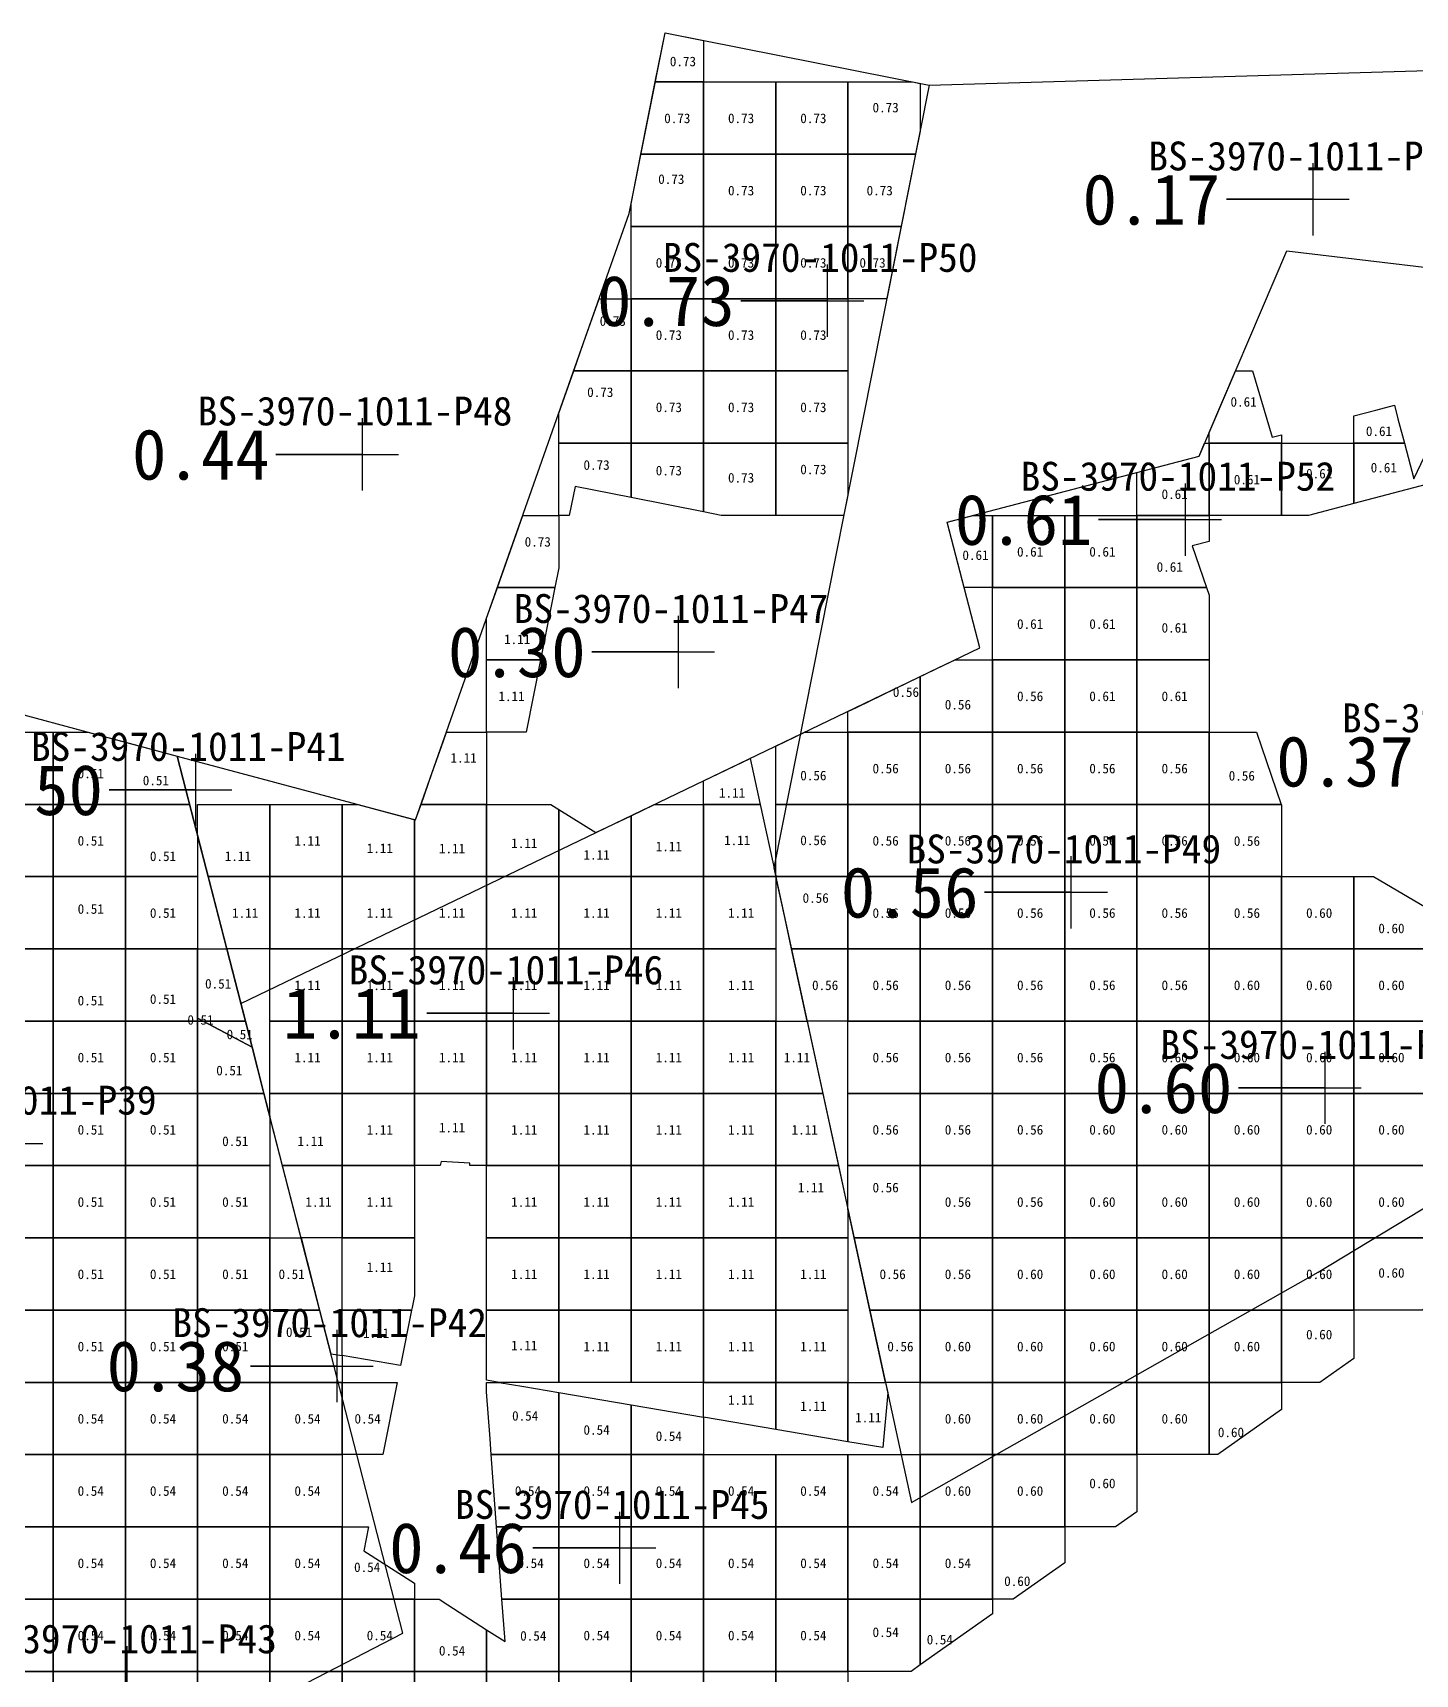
# Model space of a CAD drawing. Header units: metres. Extents: x 469759 to 470079, y 4349683 to 4349817.
# Drawn here: x 469825.09 to 469844.22, y 4349775.47 to 4349798.19 of the extents above; entities that cross this region are included whole.
import ezdxf

# ---------------------------------------------------------------- set-up
doc = ezdxf.new("R2010")
doc.units = ezdxf.units.M
for name, color, linetype in [('0.500-1.000', 4, 'Continuous'), ('点', 7, 'Continuous'), ('爆区方格网', 7, 'Continuous'), ('钻孔', 7, 'Continuous')]:
    doc.layers.add(name, color=color, linetype=linetype)
doc.styles.add('CN_TTF', font='simsunb.ttf')

msp = doc.modelspace()

# ---------------------------------------------------------------- linework, layer by layer
at = {"color": 7}
msp.add_line((469837.499, 4349797.463), (469849.979, 4349797.83), dxfattribs=at)
at = {"layer": '0.500-1.000', "color": 4, "lineweight": 30}
for points in [[(469805.674, 4349763.484), (469811.803, 4349766.383), (469817.208, 4349769.309), (469830.212, 4349776.037), (469828.355, 4349783.26), (469828.126, 4349784.148), (469827.09, 4349788.178), (469827.09, 4349788.178), (469830.39, 4349787.295), (469832.714, 4349793.897), (469833.346, 4349795.69), (469833.842, 4349798.189), (469837.499, 4349797.463), (469836.318, 4349791.516), (469835.349, 4349786.629), (469837.253, 4349777.847), (469842.878, 4349781.034), (469847.681, 4349783.943), (469855.547, 4349787.292), (469859.965, 4349786.419), (469865.187, 4349784.317), (469869.485, 4349784.222)], [(469796.379, 4349777.714), (469798.047, 4349781.323), (469799.274, 4349783.977), (469800.923, 4349787.546), (469805.596, 4349788.619), (469808.928, 4349789.384), (469812.509, 4349790.206), (469816.28, 4349791.071), (469819.187, 4349790.293), (469824.897, 4349788.765), (469825.787, 4349788.527), (469827.09, 4349788.178), (469827.97, 4349784.755), (469838.199, 4349789.675), (469837.744, 4349791.415), (469841.232, 4349792.328), (469842.445, 4349795.173), (469850.983, 4349794.155)]]:
    msp.add_lwpolyline(points, dxfattribs=at)
at = {"layer": '点', "color": 138, "true_color": 0x004c4c}
for p, q in [((469842.81, 4349795.384), (469842.81, 4349796.384)), ((469842.31, 4349795.884), (469843.31, 4349795.884)), ((469836.091, 4349793.98), (469836.091, 4349794.98)), ((469835.591, 4349794.48), (469836.591, 4349794.48)), ((469829.655, 4349791.854), (469829.655, 4349792.854)), ((469829.155, 4349792.354), (469830.155, 4349792.354)), ((469841.042, 4349790.951), (469841.042, 4349791.951)), ((469840.542, 4349791.451), (469841.542, 4349791.451)), ((469834.028, 4349789.12), (469834.028, 4349790.12)), ((469833.528, 4349789.62), (469834.528, 4349789.62)), ((469827.348, 4349787.211), (469827.348, 4349788.211)), ((469826.848, 4349787.711), (469827.848, 4349787.711)), ((469839.464, 4349785.792), (469839.464, 4349786.792)), ((469838.964, 4349786.292), (469839.964, 4349786.292)), ((469831.743, 4349784.118), (469831.743, 4349785.118)), ((469831.243, 4349784.618), (469832.243, 4349784.618)), ((469842.977, 4349783.086), (469842.977, 4349784.086)), ((469842.477, 4349783.586), (469843.477, 4349783.586)), ((469824.232, 4349782.815), (469825.232, 4349782.815)), ((469829.304, 4349779.235), (469829.304, 4349780.235)), ((469828.804, 4349779.735), (469829.804, 4349779.735)), ((469833.214, 4349776.719), (469833.214, 4349777.719)), ((469832.714, 4349777.219), (469833.714, 4349777.219)), ((469826.396, 4349774.859), (469826.396, 4349775.859))]:
    msp.add_line(p, q, dxfattribs=at)
at = {"layer": '爆区方格网', "color": 4}
for points in [[(469834.373, 4349797.509), (469833.707, 4349797.509), (469833.842, 4349798.189), (469834.373, 4349798.083), (469834.373, 4349797.509)], [(469834.373, 4349797.509), (469834.373, 4349796.509), (469833.508, 4349796.509), (469833.707, 4349797.509), (469834.373, 4349797.509)], [(469834.373, 4349796.509), (469834.373, 4349797.509), (469835.373, 4349797.509), (469835.373, 4349796.509), (469834.373, 4349796.509)], [(469835.373, 4349796.509), (469835.373, 4349797.509), (469836.373, 4349797.509), (469836.373, 4349796.509), (469835.373, 4349796.509)], [(469837.373, 4349796.828), (469837.309, 4349796.509), (469836.373, 4349796.509), (469836.373, 4349797.509), (469837.265, 4349797.509), (469837.373, 4349797.488), (469837.373, 4349796.828)], [(469834.373, 4349796.509), (469834.373, 4349795.509), (469833.373, 4349795.509), (469833.373, 4349795.824), (469833.508, 4349796.509), (469834.373, 4349796.509)], [(469834.373, 4349795.509), (469834.373, 4349796.509), (469835.373, 4349796.509), (469835.373, 4349795.509), (469834.373, 4349795.509)], [(469835.373, 4349795.509), (469835.373, 4349796.509), (469836.373, 4349796.509), (469836.373, 4349795.509), (469835.373, 4349795.509)], [(469836.373, 4349795.509), (469836.373, 4349796.509), (469837.309, 4349796.509), (469837.111, 4349795.509), (469836.373, 4349795.509)], [(469833.373, 4349794.509), (469833.373, 4349795.509), (469834.373, 4349795.509), (469834.373, 4349794.509), (469833.373, 4349794.509)], [(469834.373, 4349794.509), (469834.373, 4349795.509), (469835.373, 4349795.509), (469835.373, 4349794.509), (469834.373, 4349794.509)], [(469835.373, 4349794.509), (469835.373, 4349795.509), (469836.373, 4349795.509), (469836.373, 4349794.509), (469835.373, 4349794.509)], [(469836.373, 4349794.509), (469836.373, 4349795.509), (469837.111, 4349795.509), (469836.912, 4349794.509), (469836.373, 4349794.509)], [(469833.373, 4349794.509), (469833.373, 4349793.509), (469832.578, 4349793.509), (469832.714, 4349793.897), (469832.93, 4349794.509), (469833.373, 4349794.509)], [(469833.373, 4349793.509), (469833.373, 4349794.509), (469834.373, 4349794.509), (469834.373, 4349793.509), (469833.373, 4349793.509)], [(469834.373, 4349793.509), (469834.373, 4349794.509), (469835.373, 4349794.509), (469835.373, 4349793.509), (469834.373, 4349793.509)], [(469835.373, 4349793.509), (469835.373, 4349794.509), (469836.373, 4349794.509), (469836.373, 4349793.509), (469835.373, 4349793.509)], [(469833.373, 4349793.509), (469833.373, 4349792.509), (469832.373, 4349792.509), (469832.373, 4349792.926), (469832.578, 4349793.509), (469833.373, 4349793.509)], [(469833.373, 4349792.509), (469833.373, 4349793.509), (469834.373, 4349793.509), (469834.373, 4349792.509), (469833.373, 4349792.509)], [(469834.373, 4349792.509), (469834.373, 4349793.509), (469835.373, 4349793.509), (469835.373, 4349792.509), (469834.373, 4349792.509)], [(469835.373, 4349792.509), (469835.373, 4349793.509), (469836.373, 4349793.509), (469836.373, 4349792.509), (469835.373, 4349792.509)], [(469842.373, 4349792.509), (469841.373, 4349792.509), (469841.373, 4349792.658), (469841.736, 4349793.509), (469841.973, 4349793.509), (469842.245, 4349792.593), (469842.373, 4349792.626), (469842.373, 4349792.509)], [(469843.373, 4349792.509), (469843.373, 4349792.888), (469843.679, 4349792.968), (469843.935, 4349793.035), (469843.985, 4349792.846), (469844.073, 4349792.509), (469843.373, 4349792.509)], [(469832.373, 4349791.509), (469832.373, 4349792.509), (469833.373, 4349792.509), (469833.373, 4349791.757), (469832.596, 4349791.911), (469832.516, 4349791.509), (469832.373, 4349791.509)], [(469833.373, 4349792.509), (469834.373, 4349792.509), (469834.373, 4349791.559), (469833.373, 4349791.757), (469833.373, 4349792.509)], [(469834.373, 4349792.509), (469835.373, 4349792.509), (469835.373, 4349791.509), (469834.62, 4349791.509), (469834.373, 4349791.559), (469834.373, 4349792.509)], [(469835.373, 4349791.509), (469835.373, 4349792.509), (469836.373, 4349792.509), (469836.373, 4349791.788), (469836.318, 4349791.516), (469836.317, 4349791.509), (469835.373, 4349791.509)], [(469841.373, 4349792.509), (469841.373, 4349791.509), (469840.373, 4349791.509), (469840.373, 4349792.103), (469841.232, 4349792.328), (469841.309, 4349792.509), (469841.373, 4349792.509)], [(469841.373, 4349791.509), (469841.373, 4349792.509), (469842.373, 4349792.509), (469842.373, 4349791.509), (469841.373, 4349791.509)], [(469842.373, 4349791.509), (469842.373, 4349792.509), (469843.373, 4349792.509), (469843.373, 4349791.673), (469842.747, 4349791.509), (469842.373, 4349791.509)], [(469844.373, 4349791.935), (469843.373, 4349791.673), (469843.373, 4349792.509), (469844.073, 4349792.509), (469844.202, 4349792.016), (469844.355, 4349792.332), (469844.373, 4349792.368), (469844.373, 4349791.935)], [(469832.373, 4349791.509), (469832.373, 4349790.784), (469832.318, 4349790.509), (469831.521, 4349790.509), (469831.874, 4349791.509), (469832.373, 4349791.509)], [(469838.373, 4349791.509), (469838.373, 4349790.509), (469837.981, 4349790.509), (469837.744, 4349791.415), (469838.105, 4349791.509), (469838.373, 4349791.509)], [(469838.373, 4349790.509), (469838.373, 4349791.509), (469839.373, 4349791.509), (469839.373, 4349790.509), (469838.373, 4349790.509)], [(469839.373, 4349790.509), (469839.373, 4349791.509), (469840.373, 4349791.509), (469840.373, 4349790.509), (469839.373, 4349790.509)], [(469840.373, 4349790.509), (469840.373, 4349791.509), (469841.373, 4349791.509), (469841.373, 4349791.15), (469841.137, 4349791.088), (469841.336, 4349790.509), (469840.373, 4349790.509)], [(469832.318, 4349790.509), (469832.271, 4349790.275), (469832.12, 4349789.509), (469831.373, 4349789.509), (469831.373, 4349790.086), (469831.494, 4349790.431), (469831.521, 4349790.509), (469832.318, 4349790.509)], [(469838.373, 4349789.509), (469838.373, 4349790.509), (469839.373, 4349790.509), (469839.373, 4349789.509), (469838.373, 4349789.509)], [(469839.373, 4349789.509), (469839.373, 4349790.509), (469840.373, 4349790.509), (469840.373, 4349789.509), (469839.373, 4349789.509)], [(469841.373, 4349789.509), (469840.373, 4349789.509), (469840.373, 4349790.509), (469841.336, 4349790.509), (469841.373, 4349790.404), (469841.373, 4349789.509)], [(469831.373, 4349788.509), (469831.373, 4349789.509), (469832.12, 4349789.509), (469831.921, 4349788.509), (469831.373, 4349788.509)], [(469838.373, 4349789.509), (469838.373, 4349788.509), (469837.373, 4349788.509), (469837.373, 4349789.277), (469837.631, 4349789.402), (469837.855, 4349789.509), (469838.373, 4349789.509)], [(469838.373, 4349788.509), (469838.373, 4349789.509), (469839.373, 4349789.509), (469839.373, 4349788.509), (469838.373, 4349788.509)], [(469839.373, 4349788.509), (469839.373, 4349789.509), (469840.373, 4349789.509), (469840.373, 4349788.509), (469839.373, 4349788.509)], [(469840.373, 4349788.509), (469840.373, 4349789.509), (469841.373, 4349789.509), (469841.373, 4349788.509), (469840.373, 4349788.509)], [(469837.373, 4349788.509), (469836.373, 4349788.509), (469836.373, 4349788.796), (469836.499, 4349788.857), (469837.373, 4349789.277), (469837.373, 4349788.509)], [(469824.373, 4349787.509), (469824.373, 4349788.509), (469825.373, 4349788.509), (469825.373, 4349787.509), (469824.373, 4349787.509)], [(469826.373, 4349787.509), (469825.373, 4349787.509), (469825.373, 4349788.509), (469825.853, 4349788.509), (469826.373, 4349788.37), (469826.373, 4349787.509)], [(469826.373, 4349787.509), (469826.373, 4349788.37), (469827.09, 4349788.178), (469827.262, 4349787.509), (469826.373, 4349787.509)], [(469831.373, 4349788.509), (469831.373, 4349787.509), (469830.465, 4349787.509), (469830.616, 4349787.938), (469830.77, 4349788.377), (469830.817, 4349788.509), (469831.373, 4349788.509)], [(469836.373, 4349788.509), (469836.373, 4349787.509), (469835.373, 4349787.509), (469835.373, 4349788.315), (469835.776, 4349788.509), (469836.373, 4349788.509)], [(469836.373, 4349787.509), (469836.373, 4349788.509), (469837.373, 4349788.509), (469837.373, 4349787.509), (469836.373, 4349787.509)], [(469837.373, 4349787.509), (469837.373, 4349788.509), (469838.373, 4349788.509), (469838.373, 4349787.509), (469837.373, 4349787.509)], [(469838.373, 4349787.509), (469838.373, 4349788.509), (469839.373, 4349788.509), (469839.373, 4349787.509), (469838.373, 4349787.509)], [(469839.373, 4349787.509), (469839.373, 4349788.509), (469840.373, 4349788.509), (469840.373, 4349787.509), (469839.373, 4349787.509)], [(469840.373, 4349787.509), (469840.373, 4349788.509), (469841.373, 4349788.509), (469841.373, 4349787.509), (469840.373, 4349787.509)], [(469841.373, 4349787.509), (469841.373, 4349788.509), (469842.025, 4349788.509), (469842.095, 4349788.308), (469842.37, 4349787.509), (469841.373, 4349787.509)], [(469834.373, 4349787.509), (469834.373, 4349787.834), (469835.02, 4349788.146), (469835.158, 4349787.509), (469834.373, 4349787.509)], [(469824.373, 4349786.509), (469824.373, 4349787.509), (469825.373, 4349787.509), (469825.373, 4349786.509), (469824.373, 4349786.509)], [(469825.373, 4349786.509), (469825.373, 4349787.509), (469826.373, 4349787.509), (469826.373, 4349786.509), (469825.373, 4349786.509)], [(469827.373, 4349786.509), (469826.373, 4349786.509), (469826.373, 4349787.509), (469827.262, 4349787.509), (469827.373, 4349787.08), (469827.373, 4349786.509)], [(469827.373, 4349787.509), (469828.373, 4349787.509), (469828.373, 4349786.509), (469827.519, 4349786.509), (469827.373, 4349787.08), (469827.373, 4349787.509)], [(469828.373, 4349786.509), (469828.373, 4349787.509), (469829.373, 4349787.509), (469829.373, 4349786.509), (469828.373, 4349786.509)], [(469830.373, 4349786.509), (469829.373, 4349786.509), (469829.373, 4349787.509), (469829.59, 4349787.509), (469830.349, 4349787.306), (469830.373, 4349787.3), (469830.373, 4349786.509)], [(469831.373, 4349787.509), (469831.373, 4349786.509), (469830.373, 4349786.509), (469830.373, 4349787.3), (469830.39, 4349787.295), (469830.438, 4349787.433), (469830.465, 4349787.509), (469831.373, 4349787.509)], [(469832.373, 4349786.509), (469831.373, 4349786.509), (469831.373, 4349787.509), (469832.261, 4349787.509), (469832.373, 4349787.44), (469832.373, 4349786.509)], [(469833.373, 4349786.509), (469832.373, 4349786.509), (469832.373, 4349787.44), (469832.885, 4349787.119), (469832.885, 4349787.119), (469832.885, 4349787.119), (469833.373, 4349787.353), (469833.373, 4349786.509)], [(469834.373, 4349787.509), (469834.373, 4349786.509), (469833.373, 4349786.509), (469833.373, 4349787.353), (469833.697, 4349787.509), (469834.373, 4349787.509)], [(469835.373, 4349786.509), (469834.373, 4349786.509), (469834.373, 4349787.509), (469835.158, 4349787.509), (469835.373, 4349786.52), (469835.373, 4349786.509)], [(469835.373, 4349787.509), (469836.373, 4349787.509), (469836.373, 4349786.509), (469835.375, 4349786.509), (469835.373, 4349786.52), (469835.373, 4349787.509)], [(469836.373, 4349786.509), (469836.373, 4349787.509), (469837.373, 4349787.509), (469837.373, 4349786.509), (469836.373, 4349786.509)], [(469837.373, 4349786.509), (469837.373, 4349787.509), (469838.373, 4349787.509), (469838.373, 4349786.509), (469837.373, 4349786.509)], [(469838.373, 4349786.509), (469838.373, 4349787.509), (469839.373, 4349787.509), (469839.373, 4349786.509), (469838.373, 4349786.509)], [(469839.373, 4349786.509), (469839.373, 4349787.509), (469840.373, 4349787.509), (469840.373, 4349786.509), (469839.373, 4349786.509)], [(469840.373, 4349786.509), (469840.373, 4349787.509), (469841.373, 4349787.509), (469841.373, 4349786.509), (469840.373, 4349786.509)], [(469842.373, 4349786.509), (469841.373, 4349786.509), (469841.373, 4349787.509), (469842.37, 4349787.509), (469842.373, 4349787.502), (469842.373, 4349786.509)], [(469825.373, 4349785.509), (469824.373, 4349785.509), (469824.373, 4349786.154), (469824.373, 4349786.509), (469825.373, 4349786.509), (469825.373, 4349785.62), (469825.373, 4349785.509)], [(469825.373, 4349786.509), (469826.373, 4349786.509), (469826.373, 4349785.509), (469825.579, 4349785.509), (469825.373, 4349785.509), (469825.373, 4349785.62), (469825.373, 4349786.509)], [(469826.373, 4349785.509), (469826.373, 4349786.509), (469827.373, 4349786.509), (469827.373, 4349785.509), (469826.373, 4349785.509)], [(469828.373, 4349786.509), (469828.373, 4349785.509), (469827.776, 4349785.509), (469827.519, 4349786.509), (469828.373, 4349786.509)], [(469828.373, 4349785.509), (469828.373, 4349786.509), (469829.373, 4349786.509), (469829.373, 4349785.509), (469828.373, 4349785.509)], [(469829.373, 4349785.509), (469829.373, 4349786.509), (469830.373, 4349786.509), (469830.373, 4349785.509), (469829.373, 4349785.509)], [(469830.373, 4349785.509), (469830.373, 4349786.509), (469831.373, 4349786.509), (469831.373, 4349785.509), (469830.373, 4349785.509)], [(469831.373, 4349785.509), (469831.373, 4349786.509), (469832.373, 4349786.509), (469832.373, 4349785.509), (469831.373, 4349785.509)], [(469832.373, 4349785.509), (469832.373, 4349786.509), (469833.373, 4349786.509), (469833.373, 4349785.509), (469832.373, 4349785.509)], [(469833.373, 4349785.509), (469833.373, 4349786.509), (469834.373, 4349786.509), (469834.373, 4349785.509), (469833.373, 4349785.509)], [(469834.373, 4349785.509), (469834.373, 4349786.509), (469835.373, 4349786.509), (469835.373, 4349785.509), (469834.373, 4349785.509)], [(469836.373, 4349786.509), (469836.373, 4349785.509), (469835.592, 4349785.509), (469835.502, 4349785.924), (469835.375, 4349786.509), (469836.373, 4349786.509)], [(469836.373, 4349785.509), (469836.373, 4349786.509), (469837.373, 4349786.509), (469837.373, 4349785.509), (469836.373, 4349785.509)], [(469837.373, 4349785.509), (469837.373, 4349786.509), (469838.373, 4349786.509), (469838.373, 4349785.509), (469837.373, 4349785.509)], [(469838.373, 4349785.509), (469838.373, 4349786.509), (469839.373, 4349786.509), (469839.373, 4349785.509), (469838.373, 4349785.509)], [(469839.373, 4349785.509), (469839.373, 4349786.509), (469840.373, 4349786.509), (469840.373, 4349785.509), (469839.373, 4349785.509)], [(469840.373, 4349785.509), (469840.373, 4349786.509), (469841.373, 4349786.509), (469841.373, 4349785.509), (469840.373, 4349785.509)], [(469841.373, 4349785.509), (469841.373, 4349786.509), (469842.373, 4349786.509), (469842.373, 4349785.509), (469841.373, 4349785.509)], [(469842.373, 4349785.509), (469842.373, 4349786.509), (469843.373, 4349786.509), (469843.373, 4349785.509), (469842.373, 4349785.509)], [(469844.373, 4349785.509), (469843.373, 4349785.509), (469843.373, 4349786.509), (469843.648, 4349786.509), (469844.373, 4349786.083), (469844.373, 4349785.509)], [(469824.373, 4349784.509), (469824.373, 4349785.509), (469825.373, 4349785.509), (469825.373, 4349784.509), (469824.373, 4349784.509)], [(469826.373, 4349784.509), (469825.373, 4349784.509), (469825.373, 4349785.509), (469825.579, 4349785.509), (469826.373, 4349785.509), (469826.373, 4349785.085), (469826.373, 4349784.509)], [(469827.373, 4349784.509), (469826.373, 4349784.509), (469826.373, 4349785.085), (469826.373, 4349785.509), (469827.373, 4349785.509), (469827.373, 4349784.551), (469827.373, 4349784.509)], [(469827.373, 4349785.509), (469827.776, 4349785.509), (469828.034, 4349784.509), (469827.45, 4349784.509), (469827.373, 4349784.551), (469827.373, 4349785.509)], [(469828.373, 4349784.509), (469828.373, 4349785.509), (469829.373, 4349785.509), (469829.373, 4349784.509), (469828.373, 4349784.509)], [(469829.373, 4349784.509), (469829.373, 4349785.509), (469830.373, 4349785.509), (469830.373, 4349784.509), (469829.373, 4349784.509)], [(469830.373, 4349784.509), (469830.373, 4349785.509), (469831.373, 4349785.509), (469831.373, 4349784.509), (469830.373, 4349784.509)], [(469831.373, 4349784.509), (469831.373, 4349785.509), (469832.373, 4349785.509), (469832.373, 4349784.509), (469831.373, 4349784.509)], [(469832.373, 4349784.509), (469832.373, 4349785.509), (469833.373, 4349785.509), (469833.373, 4349784.509), (469832.373, 4349784.509)], [(469833.373, 4349784.509), (469833.373, 4349785.509), (469834.373, 4349785.509), (469834.373, 4349784.509), (469833.373, 4349784.509)], [(469834.373, 4349784.509), (469834.373, 4349785.509), (469835.373, 4349785.509), (469835.373, 4349784.509), (469834.373, 4349784.509)], [(469836.373, 4349785.509), (469836.373, 4349784.509), (469835.809, 4349784.509), (469835.592, 4349785.509), (469836.373, 4349785.509)], [(469836.373, 4349784.509), (469836.373, 4349785.509), (469837.373, 4349785.509), (469837.373, 4349784.509), (469836.373, 4349784.509)], [(469837.373, 4349784.509), (469837.373, 4349785.509), (469838.373, 4349785.509), (469838.373, 4349784.509), (469837.373, 4349784.509)], [(469838.373, 4349784.509), (469838.373, 4349785.509), (469839.373, 4349785.509), (469839.373, 4349784.509), (469838.373, 4349784.509)], [(469839.373, 4349784.509), (469839.373, 4349785.509), (469840.373, 4349785.509), (469840.373, 4349784.509), (469839.373, 4349784.509)], [(469840.373, 4349784.509), (469840.373, 4349785.509), (469841.373, 4349785.509), (469841.373, 4349784.509), (469840.373, 4349784.509)], [(469841.373, 4349784.509), (469841.373, 4349785.509), (469842.373, 4349785.509), (469842.373, 4349784.509), (469841.373, 4349784.509)], [(469842.373, 4349784.509), (469842.373, 4349785.509), (469843.373, 4349785.509), (469843.373, 4349784.509), (469842.373, 4349784.509)], [(469843.373, 4349784.509), (469843.373, 4349785.509), (469844.373, 4349785.509), (469844.373, 4349784.509), (469843.373, 4349784.509)], [(469824.373, 4349783.509), (469824.373, 4349784.509), (469825.373, 4349784.509), (469825.373, 4349783.509), (469824.373, 4349783.509)], [(469825.373, 4349783.509), (469825.373, 4349784.509), (469826.373, 4349784.509), (469826.373, 4349783.509), (469825.373, 4349783.509)], [(469826.373, 4349783.509), (469826.373, 4349784.509), (469827.373, 4349784.509), (469827.373, 4349783.509), (469826.373, 4349783.509)], [(469827.373, 4349784.509), (469827.373, 4349784.551), (469827.45, 4349784.509), (469827.373, 4349784.509)], [(469827.373, 4349783.509), (469827.373, 4349784.509), (469827.45, 4349784.509), (469828.126, 4349784.148), (469828.291, 4349783.509), (469827.373, 4349783.509)], [(469828.034, 4349784.509), (469828.126, 4349784.148), (469827.45, 4349784.509), (469828.034, 4349784.509)], [(469828.373, 4349783.509), (469828.373, 4349784.509), (469829.373, 4349784.509), (469829.373, 4349783.509), (469828.373, 4349783.509)], [(469829.373, 4349783.509), (469829.373, 4349784.509), (469830.373, 4349784.509), (469830.373, 4349783.509), (469829.373, 4349783.509)], [(469830.373, 4349783.509), (469830.373, 4349784.509), (469831.373, 4349784.509), (469831.373, 4349783.509), (469830.373, 4349783.509)], [(469831.373, 4349783.509), (469831.373, 4349784.509), (469832.373, 4349784.509), (469832.373, 4349783.509), (469831.373, 4349783.509)], [(469832.373, 4349783.509), (469832.373, 4349784.509), (469833.373, 4349784.509), (469833.373, 4349783.509), (469832.373, 4349783.509)], [(469833.373, 4349783.509), (469833.373, 4349784.509), (469834.373, 4349784.509), (469834.373, 4349783.509), (469833.373, 4349783.509)], [(469834.373, 4349783.509), (469834.373, 4349784.509), (469835.373, 4349784.509), (469835.373, 4349783.509), (469834.373, 4349783.509)], [(469835.373, 4349783.509), (469835.373, 4349784.509), (469835.809, 4349784.509), (469836.025, 4349783.509), (469835.373, 4349783.509)], [(469836.373, 4349783.509), (469836.373, 4349784.509), (469837.373, 4349784.509), (469837.373, 4349783.509), (469836.373, 4349783.509)], [(469837.373, 4349783.509), (469837.373, 4349784.509), (469838.373, 4349784.509), (469838.373, 4349783.509), (469837.373, 4349783.509)], [(469838.373, 4349783.509), (469838.373, 4349784.509), (469839.373, 4349784.509), (469839.373, 4349783.509), (469838.373, 4349783.509)], [(469839.373, 4349783.509), (469839.373, 4349784.509), (469840.373, 4349784.509), (469840.373, 4349783.509), (469839.373, 4349783.509)], [(469840.373, 4349783.509), (469840.373, 4349784.509), (469841.373, 4349784.509), (469841.373, 4349783.509), (469840.373, 4349783.509)], [(469841.373, 4349783.509), (469841.373, 4349784.509), (469842.373, 4349784.509), (469842.373, 4349783.509), (469841.373, 4349783.509)], [(469842.373, 4349783.509), (469842.373, 4349784.509), (469843.373, 4349784.509), (469843.373, 4349783.509), (469842.373, 4349783.509)], [(469843.373, 4349783.509), (469843.373, 4349784.509), (469844.373, 4349784.509), (469844.373, 4349783.509), (469843.373, 4349783.509)], [(469824.373, 4349782.509), (469824.373, 4349783.509), (469825.373, 4349783.509), (469825.373, 4349782.509), (469824.373, 4349782.509)], [(469825.373, 4349782.509), (469825.373, 4349783.509), (469826.373, 4349783.509), (469826.373, 4349782.509), (469825.373, 4349782.509)], [(469826.373, 4349782.509), (469826.373, 4349783.509), (469827.373, 4349783.509), (469827.373, 4349782.509), (469826.373, 4349782.509)], [(469828.373, 4349782.509), (469827.373, 4349782.509), (469827.373, 4349783.509), (469828.291, 4349783.509), (469828.355, 4349783.26), (469828.373, 4349783.192), (469828.373, 4349782.509)], [(469828.373, 4349783.509), (469829.373, 4349783.509), (469829.373, 4349782.509), (469828.548, 4349782.509), (469828.373, 4349783.192), (469828.373, 4349783.509)], [(469829.373, 4349782.509), (469829.373, 4349783.509), (469830.373, 4349783.509), (469830.373, 4349782.509), (469829.373, 4349782.509)], [(469830.373, 4349782.509), (469830.373, 4349783.509), (469831.373, 4349783.509), (469831.373, 4349782.509), (469831.141, 4349782.509), (469831.138, 4349782.543), (469830.742, 4349782.568), (469830.731, 4349782.509), (469830.373, 4349782.509)], [(469831.373, 4349782.509), (469831.373, 4349783.509), (469832.373, 4349783.509), (469832.373, 4349782.509), (469831.373, 4349782.509)], [(469832.373, 4349782.509), (469832.373, 4349783.509), (469833.373, 4349783.509), (469833.373, 4349782.509), (469832.373, 4349782.509)], [(469833.373, 4349782.509), (469833.373, 4349783.509), (469834.373, 4349783.509), (469834.373, 4349782.509), (469833.373, 4349782.509)], [(469834.373, 4349782.509), (469834.373, 4349783.509), (469835.373, 4349783.509), (469835.373, 4349782.509), (469834.373, 4349782.509)], [(469835.373, 4349782.509), (469835.373, 4349783.509), (469836.025, 4349783.509), (469836.242, 4349782.509), (469835.373, 4349782.509)], [(469836.373, 4349782.509), (469836.373, 4349783.509), (469837.373, 4349783.509), (469837.373, 4349782.509), (469836.373, 4349782.509)], [(469837.373, 4349782.509), (469837.373, 4349783.509), (469838.373, 4349783.509), (469838.373, 4349782.509), (469837.373, 4349782.509)], [(469838.373, 4349782.509), (469838.373, 4349783.509), (469839.373, 4349783.509), (469839.373, 4349782.509), (469838.373, 4349782.509)], [(469839.373, 4349782.509), (469839.373, 4349783.509), (469840.373, 4349783.509), (469840.373, 4349782.509), (469839.373, 4349782.509)], [(469840.373, 4349782.509), (469840.373, 4349783.509), (469841.373, 4349783.509), (469841.373, 4349782.509), (469840.373, 4349782.509)], [(469841.373, 4349782.509), (469841.373, 4349783.509), (469842.373, 4349783.509), (469842.373, 4349782.509), (469841.373, 4349782.509)], [(469842.373, 4349782.509), (469842.373, 4349783.509), (469843.373, 4349783.509), (469843.373, 4349782.509), (469842.373, 4349782.509)], [(469843.373, 4349782.509), (469843.373, 4349783.509), (469844.373, 4349783.509), (469844.373, 4349782.509), (469843.373, 4349782.509)], [(469824.373, 4349781.509), (469824.373, 4349782.509), (469825.373, 4349782.509), (469825.373, 4349781.509), (469824.373, 4349781.509)], [(469825.373, 4349781.509), (469825.373, 4349782.509), (469826.373, 4349782.509), (469826.373, 4349781.509), (469825.373, 4349781.509)], [(469826.373, 4349781.509), (469826.373, 4349782.509), (469827.373, 4349782.509), (469827.373, 4349781.509), (469826.373, 4349781.509)], [(469827.373, 4349781.509), (469827.373, 4349782.509), (469828.373, 4349782.509), (469828.373, 4349781.509), (469827.373, 4349781.509)], [(469829.373, 4349782.509), (469829.373, 4349781.509), (469828.805, 4349781.509), (469828.548, 4349782.509), (469829.373, 4349782.509)], [(469829.373, 4349781.509), (469829.373, 4349782.509), (469830.373, 4349782.509), (469830.373, 4349781.509), (469829.373, 4349781.509)], [(469831.373, 4349781.509), (469831.373, 4349782.509), (469832.373, 4349782.509), (469832.373, 4349781.509), (469831.373, 4349781.509)], [(469832.373, 4349781.509), (469832.373, 4349782.509), (469833.373, 4349782.509), (469833.373, 4349781.509), (469832.373, 4349781.509)], [(469833.373, 4349781.509), (469833.373, 4349782.509), (469834.373, 4349782.509), (469834.373, 4349781.509), (469833.373, 4349781.509)], [(469834.373, 4349781.509), (469834.373, 4349782.509), (469835.373, 4349782.509), (469835.373, 4349781.509), (469834.373, 4349781.509)], [(469836.373, 4349781.509), (469835.373, 4349781.509), (469835.373, 4349782.509), (469836.242, 4349782.509), (469836.373, 4349781.908), (469836.373, 4349781.509)], [(469836.373, 4349782.509), (469837.373, 4349782.509), (469837.373, 4349781.509), (469836.459, 4349781.509), (469836.417, 4349781.702), (469836.373, 4349781.908), (469836.373, 4349782.509)], [(469837.373, 4349781.509), (469837.373, 4349782.509), (469838.373, 4349782.509), (469838.373, 4349781.509), (469837.373, 4349781.509)], [(469838.373, 4349781.509), (469838.373, 4349782.509), (469839.373, 4349782.509), (469839.373, 4349781.509), (469838.373, 4349781.509)], [(469839.373, 4349781.509), (469839.373, 4349782.509), (469840.373, 4349782.509), (469840.373, 4349781.509), (469839.373, 4349781.509)], [(469840.373, 4349781.509), (469840.373, 4349782.509), (469841.373, 4349782.509), (469841.373, 4349781.509), (469840.373, 4349781.509)], [(469841.373, 4349781.509), (469841.373, 4349782.509), (469842.373, 4349782.509), (469842.373, 4349781.509), (469841.373, 4349781.509)], [(469842.373, 4349781.509), (469842.373, 4349782.509), (469843.373, 4349782.509), (469843.373, 4349781.509), (469842.373, 4349781.509)], [(469843.373, 4349781.509), (469843.373, 4349782.509), (469844.373, 4349782.509), (469844.373, 4349781.509), (469843.373, 4349781.509)], [(469824.373, 4349780.509), (469824.373, 4349781.509), (469825.373, 4349781.509), (469825.373, 4349780.509), (469824.373, 4349780.509)], [(469825.373, 4349780.509), (469825.373, 4349781.509), (469826.373, 4349781.509), (469826.373, 4349780.509), (469825.373, 4349780.509)], [(469826.373, 4349780.509), (469826.373, 4349781.509), (469827.373, 4349781.509), (469827.373, 4349780.509), (469826.373, 4349780.509)], [(469827.373, 4349780.509), (469827.373, 4349781.509), (469828.373, 4349781.509), (469828.373, 4349780.509), (469827.373, 4349780.509)], [(469828.373, 4349780.509), (469828.373, 4349781.509), (469828.805, 4349781.509), (469829.062, 4349780.509), (469828.373, 4349780.509)], [(469829.373, 4349780.509), (469829.373, 4349781.509), (469830.373, 4349781.509), (469830.373, 4349780.705), (469830.341, 4349780.547), (469830.334, 4349780.509), (469829.373, 4349780.509)], [(469831.373, 4349780.509), (469831.373, 4349781.509), (469832.373, 4349781.509), (469832.373, 4349780.509), (469831.373, 4349780.509)], [(469832.373, 4349780.509), (469832.373, 4349781.509), (469833.373, 4349781.509), (469833.373, 4349780.509), (469832.373, 4349780.509)], [(469833.373, 4349780.509), (469833.373, 4349781.509), (469834.373, 4349781.509), (469834.373, 4349780.509), (469833.373, 4349780.509)], [(469834.373, 4349780.509), (469834.373, 4349781.509), (469835.373, 4349781.509), (469835.373, 4349780.509), (469834.373, 4349780.509)], [(469835.373, 4349780.509), (469835.373, 4349781.509), (469836.373, 4349781.509), (469836.373, 4349780.509), (469835.373, 4349780.509)], [(469837.373, 4349781.509), (469837.373, 4349780.509), (469836.676, 4349780.509), (469836.459, 4349781.509), (469837.373, 4349781.509)], [(469837.373, 4349780.509), (469837.373, 4349781.509), (469838.373, 4349781.509), (469838.373, 4349780.509), (469837.373, 4349780.509)], [(469838.373, 4349780.509), (469838.373, 4349781.509), (469839.373, 4349781.509), (469839.373, 4349780.509), (469838.373, 4349780.509)], [(469839.373, 4349780.509), (469839.373, 4349781.509), (469840.373, 4349781.509), (469840.373, 4349780.509), (469839.373, 4349780.509)], [(469840.373, 4349780.509), (469840.373, 4349781.509), (469841.373, 4349781.509), (469841.373, 4349780.509), (469840.373, 4349780.509)], [(469841.373, 4349780.509), (469841.373, 4349781.509), (469842.373, 4349781.509), (469842.373, 4349780.509), (469841.373, 4349780.509)], [(469842.373, 4349780.509), (469842.373, 4349781.509), (469843.373, 4349781.509), (469843.373, 4349780.509), (469842.373, 4349780.509)], [(469843.373, 4349780.509), (469843.373, 4349781.509), (469844.373, 4349781.509), (469844.373, 4349780.547), (469844.32, 4349780.509), (469843.373, 4349780.509)], [(469824.373, 4349779.509), (469824.373, 4349780.509), (469825.373, 4349780.509), (469825.373, 4349779.509), (469824.373, 4349779.509)], [(469825.373, 4349779.509), (469825.373, 4349780.509), (469826.373, 4349780.509), (469826.373, 4349779.509), (469825.373, 4349779.509)], [(469826.373, 4349779.509), (469826.373, 4349780.509), (469827.373, 4349780.509), (469827.373, 4349779.509), (469826.373, 4349779.509)], [(469827.373, 4349779.509), (469827.373, 4349780.509), (469828.373, 4349780.509), (469828.373, 4349779.509), (469827.373, 4349779.509)], [(469829.373, 4349779.509), (469828.373, 4349779.509), (469828.373, 4349780.509), (469829.062, 4349780.509), (469829.217, 4349779.906), (469829.373, 4349779.88), (469829.373, 4349779.509)], [(469829.373, 4349780.509), (469830.334, 4349780.509), (469830.181, 4349779.742), (469829.373, 4349779.88), (469829.373, 4349780.509)], [(469831.373, 4349780.509), (469832.373, 4349780.509), (469832.373, 4349779.509), (469831.548, 4349779.509), (469831.373, 4349779.539), (469831.373, 4349780.509)], [(469832.373, 4349779.509), (469832.373, 4349780.509), (469833.373, 4349780.509), (469833.373, 4349779.509), (469832.373, 4349779.509)], [(469833.373, 4349779.509), (469833.373, 4349780.509), (469834.373, 4349780.509), (469834.373, 4349779.509), (469833.373, 4349779.509)], [(469834.373, 4349779.509), (469834.373, 4349780.509), (469835.373, 4349780.509), (469835.373, 4349779.509), (469834.373, 4349779.509)], [(469835.373, 4349779.509), (469835.373, 4349780.509), (469836.373, 4349780.509), (469836.373, 4349779.509), (469835.373, 4349779.509)], [(469837.373, 4349780.509), (469837.373, 4349779.509), (469836.893, 4349779.509), (469836.676, 4349780.509), (469837.373, 4349780.509)], [(469837.373, 4349779.509), (469837.373, 4349780.509), (469838.373, 4349780.509), (469838.373, 4349779.509), (469837.373, 4349779.509)], [(469838.373, 4349779.509), (469838.373, 4349780.509), (469839.373, 4349780.509), (469839.373, 4349779.509), (469838.373, 4349779.509)], [(469839.373, 4349779.509), (469839.373, 4349780.509), (469840.373, 4349780.509), (469840.373, 4349779.509), (469839.373, 4349779.509)], [(469840.373, 4349779.509), (469840.373, 4349780.509), (469841.373, 4349780.509), (469841.373, 4349779.509), (469840.373, 4349779.509)], [(469841.373, 4349779.509), (469841.373, 4349780.509), (469842.373, 4349780.509), (469842.373, 4349779.509), (469841.373, 4349779.509)], [(469842.373, 4349779.509), (469842.373, 4349780.509), (469843.373, 4349780.509), (469843.373, 4349779.84), (469842.905, 4349779.509), (469842.373, 4349779.509)], [(469824.373, 4349778.509), (469824.373, 4349779.509), (469825.373, 4349779.509), (469825.373, 4349778.509), (469824.373, 4349778.509)], [(469825.373, 4349778.509), (469825.373, 4349779.509), (469826.373, 4349779.509), (469826.373, 4349778.509), (469825.373, 4349778.509)], [(469826.373, 4349778.509), (469826.373, 4349779.509), (469827.373, 4349779.509), (469827.373, 4349778.509), (469826.373, 4349778.509)], [(469827.373, 4349778.509), (469827.373, 4349779.509), (469828.373, 4349779.509), (469828.373, 4349778.509), (469827.373, 4349778.509)], [(469828.373, 4349778.509), (469828.373, 4349779.509), (469829.373, 4349779.509), (469829.373, 4349778.509), (469828.373, 4349778.509)], [(469829.373, 4349778.509), (469829.373, 4349779.509), (469830.135, 4349779.509), (469829.937, 4349778.509), (469829.373, 4349778.509)], [(469832.373, 4349778.509), (469831.437, 4349778.509), (469831.42, 4349778.728), (469831.373, 4349779.377), (469831.373, 4349779.509), (469831.548, 4349779.509), (469831.886, 4349779.452), (469832.373, 4349779.369), (469832.373, 4349778.509)], [(469834.373, 4349779.509), (469835.373, 4349779.509), (469835.373, 4349778.858), (469834.373, 4349779.029), (469834.373, 4349779.509)], [(469835.373, 4349779.509), (469836.373, 4349779.509), (469836.373, 4349778.688), (469835.373, 4349778.858), (469835.373, 4349779.509)], [(469836.373, 4349779.509), (469836.893, 4349779.509), (469836.925, 4349779.362), (469836.855, 4349778.606), (469836.373, 4349778.688), (469836.373, 4349779.509)], [(469837.373, 4349778.509), (469837.373, 4349779.509), (469838.373, 4349779.509), (469838.373, 4349778.509), (469837.373, 4349778.509)], [(469838.373, 4349778.509), (469838.373, 4349779.509), (469839.373, 4349779.509), (469839.373, 4349778.509), (469838.373, 4349778.509)], [(469839.373, 4349778.509), (469839.373, 4349779.509), (469840.373, 4349779.509), (469840.373, 4349778.509), (469839.373, 4349778.509)], [(469840.373, 4349778.509), (469840.373, 4349779.509), (469841.373, 4349779.509), (469841.373, 4349778.509), (469840.373, 4349778.509)], [(469841.373, 4349778.509), (469841.373, 4349779.509), (469842.373, 4349779.509), (469842.373, 4349779.133), (469841.49, 4349778.509), (469841.373, 4349778.509)], [(469833.373, 4349778.509), (469832.373, 4349778.509), (469832.373, 4349779.369), (469833.373, 4349779.199), (469833.373, 4349778.509)], [(469834.373, 4349778.509), (469833.373, 4349778.509), (469833.373, 4349779.199), (469834.373, 4349779.029), (469834.373, 4349778.509)], [(469824.373, 4349777.509), (469824.373, 4349778.509), (469825.373, 4349778.509), (469825.373, 4349777.509), (469824.373, 4349777.509)], [(469825.373, 4349777.509), (469825.373, 4349778.509), (469826.373, 4349778.509), (469826.373, 4349777.509), (469825.373, 4349777.509)], [(469826.373, 4349777.509), (469826.373, 4349778.509), (469827.373, 4349778.509), (469827.373, 4349777.509), (469826.373, 4349777.509)], [(469827.373, 4349777.509), (469827.373, 4349778.509), (469828.373, 4349778.509), (469828.373, 4349777.509), (469827.373, 4349777.509)], [(469828.373, 4349777.509), (469828.373, 4349778.509), (469829.373, 4349778.509), (469829.373, 4349777.509), (469828.373, 4349777.509)], [(469832.373, 4349778.509), (469832.373, 4349777.509), (469831.511, 4349777.509), (469831.437, 4349778.509), (469832.373, 4349778.509)], [(469832.373, 4349777.509), (469832.373, 4349778.509), (469833.373, 4349778.509), (469833.373, 4349777.509), (469832.373, 4349777.509)], [(469833.373, 4349777.509), (469833.373, 4349778.509), (469834.373, 4349778.509), (469834.373, 4349777.509), (469833.373, 4349777.509)], [(469834.373, 4349777.509), (469834.373, 4349778.509), (469835.373, 4349778.509), (469835.373, 4349777.509), (469834.373, 4349777.509)], [(469835.373, 4349777.509), (469835.373, 4349778.509), (469836.373, 4349778.509), (469836.373, 4349777.509), (469835.373, 4349777.509)], [(469836.373, 4349777.509), (469836.373, 4349778.509), (469837.373, 4349778.509), (469837.373, 4349777.509), (469836.373, 4349777.509)], [(469837.373, 4349777.509), (469837.373, 4349778.509), (469838.373, 4349778.509), (469838.373, 4349777.509), (469837.373, 4349777.509)], [(469838.373, 4349777.509), (469838.373, 4349778.509), (469839.373, 4349778.509), (469839.373, 4349777.509), (469838.373, 4349777.509)], [(469839.373, 4349777.509), (469839.373, 4349778.509), (469840.373, 4349778.509), (469840.373, 4349777.719), (469840.075, 4349777.509), (469839.373, 4349777.509)], [(469824.373, 4349776.509), (469824.373, 4349777.509), (469825.373, 4349777.509), (469825.373, 4349776.509), (469824.373, 4349776.509)], [(469825.373, 4349776.509), (469825.373, 4349777.509), (469826.373, 4349777.509), (469826.373, 4349776.509), (469825.373, 4349776.509)], [(469826.373, 4349776.509), (469826.373, 4349777.509), (469827.373, 4349777.509), (469827.373, 4349776.509), (469826.373, 4349776.509)], [(469827.373, 4349776.509), (469827.373, 4349777.509), (469828.373, 4349777.509), (469828.373, 4349776.509), (469827.373, 4349776.509)], [(469828.373, 4349776.509), (469828.373, 4349777.509), (469829.373, 4349777.509), (469829.373, 4349776.509), (469828.373, 4349776.509)], [(469830.373, 4349776.509), (469829.373, 4349776.509), (469829.373, 4349777.509), (469829.738, 4349777.509), (469829.673, 4349777.179), (469829.673, 4349777.179), (469830.373, 4349776.729), (469830.373, 4349776.509)], [(469832.373, 4349777.509), (469832.373, 4349776.509), (469831.585, 4349776.509), (469831.511, 4349777.509), (469832.373, 4349777.509)], [(469832.373, 4349776.509), (469832.373, 4349777.509), (469833.373, 4349777.509), (469833.373, 4349776.509), (469832.373, 4349776.509)], [(469833.373, 4349776.509), (469833.373, 4349777.509), (469834.373, 4349777.509), (469834.373, 4349776.509), (469833.373, 4349776.509)], [(469834.373, 4349776.509), (469834.373, 4349777.509), (469835.373, 4349777.509), (469835.373, 4349776.509), (469834.373, 4349776.509)], [(469835.373, 4349776.509), (469835.373, 4349777.509), (469836.373, 4349777.509), (469836.373, 4349776.509), (469835.373, 4349776.509)], [(469836.373, 4349776.509), (469836.373, 4349777.509), (469837.373, 4349777.509), (469837.373, 4349776.509), (469836.373, 4349776.509)], [(469837.373, 4349776.509), (469837.373, 4349777.509), (469838.373, 4349777.509), (469838.373, 4349776.509), (469837.373, 4349776.509)], [(469838.373, 4349776.509), (469838.373, 4349777.509), (469839.373, 4349777.509), (469839.373, 4349777.013), (469838.661, 4349776.509), (469838.373, 4349776.509)], [(469824.373, 4349775.509), (469824.373, 4349776.509), (469825.373, 4349776.509), (469825.373, 4349775.509), (469824.373, 4349775.509)], [(469825.373, 4349775.509), (469825.373, 4349776.509), (469826.373, 4349776.509), (469826.373, 4349775.509), (469825.373, 4349775.509)], [(469826.373, 4349775.509), (469826.373, 4349776.509), (469827.373, 4349776.509), (469827.373, 4349775.509), (469826.373, 4349775.509)], [(469827.373, 4349775.509), (469827.373, 4349776.509), (469828.373, 4349776.509), (469828.373, 4349775.509), (469827.373, 4349775.509)], [(469828.373, 4349775.509), (469828.373, 4349776.509), (469829.373, 4349776.509), (469829.373, 4349775.509), (469828.373, 4349775.509)], [(469829.373, 4349775.509), (469829.373, 4349776.509), (469830.373, 4349776.509), (469830.373, 4349775.509), (469829.373, 4349775.509)], [(469831.373, 4349775.509), (469830.373, 4349775.509), (469830.373, 4349776.509), (469830.714, 4349776.509), (469830.835, 4349776.432), (469831.373, 4349776.086), (469831.373, 4349775.509)], [(469832.373, 4349776.509), (469832.373, 4349775.509), (469831.373, 4349775.509), (469831.373, 4349776.086), (469831.628, 4349775.922), (469831.628, 4349775.922), (469831.585, 4349776.509), (469832.373, 4349776.509)], [(469832.373, 4349775.509), (469832.373, 4349776.509), (469833.373, 4349776.509), (469833.373, 4349775.509), (469832.373, 4349775.509)], [(469833.373, 4349775.509), (469833.373, 4349776.509), (469834.373, 4349776.509), (469834.373, 4349775.509), (469833.373, 4349775.509)], [(469834.373, 4349775.509), (469834.373, 4349776.509), (469835.373, 4349776.509), (469835.373, 4349775.509), (469834.373, 4349775.509)], [(469835.373, 4349775.509), (469835.373, 4349776.509), (469836.373, 4349776.509), (469836.373, 4349775.509), (469835.373, 4349775.509)], [(469836.373, 4349775.509), (469836.373, 4349776.509), (469837.373, 4349776.509), (469837.373, 4349775.599), (469837.246, 4349775.509), (469836.373, 4349775.509)], [(469837.373, 4349776.509), (469838.373, 4349776.509), (469838.373, 4349776.306), (469837.373, 4349775.599), (469837.373, 4349776.509)], [(469824.373, 4349774.509), (469824.373, 4349775.509), (469825.373, 4349775.509), (469825.373, 4349774.509), (469824.373, 4349774.509)], [(469825.373, 4349774.509), (469825.373, 4349775.509), (469826.373, 4349775.509), (469826.373, 4349774.509), (469825.373, 4349774.509)], [(469826.373, 4349774.509), (469826.373, 4349775.509), (469827.373, 4349775.509), (469827.373, 4349774.509), (469826.373, 4349774.509)], [(469827.373, 4349774.509), (469827.373, 4349775.509), (469828.373, 4349775.509), (469828.373, 4349774.509), (469827.373, 4349774.509)], [(469828.373, 4349774.509), (469828.373, 4349775.509), (469829.373, 4349775.509), (469829.373, 4349774.509), (469828.373, 4349774.509)], [(469829.373, 4349774.509), (469829.373, 4349775.509), (469830.373, 4349775.509), (469830.373, 4349774.509), (469829.373, 4349774.509)], [(469830.373, 4349774.509), (469830.373, 4349775.509), (469831.373, 4349775.509), (469831.373, 4349774.509), (469830.373, 4349774.509)], [(469831.373, 4349774.509), (469831.373, 4349775.509), (469832.373, 4349775.509), (469832.373, 4349774.509), (469831.373, 4349774.509)], [(469832.373, 4349774.509), (469832.373, 4349775.509), (469833.373, 4349775.509), (469833.373, 4349774.509), (469832.373, 4349774.509)], [(469833.373, 4349774.509), (469833.373, 4349775.509), (469834.373, 4349775.509), (469834.373, 4349774.509), (469833.373, 4349774.509)], [(469834.373, 4349774.509), (469834.373, 4349775.509), (469835.373, 4349775.509), (469835.373, 4349774.509), (469834.373, 4349774.509)], [(469835.373, 4349774.509), (469835.373, 4349775.509), (469836.373, 4349775.509), (469836.373, 4349774.892), (469835.831, 4349774.509), (469835.373, 4349774.509)]]:
    msp.add_lwpolyline(points, close=True, dxfattribs=at)
at = {"layer": '钻孔', "color": 8, "lineweight": 35}
for p, q in [((469842.81, 4349795.884), (469841.61, 4349795.884)), ((469829.655, 4349792.354), (469828.455, 4349792.354)), ((469834.028, 4349789.62), (469832.828, 4349789.62)), ((469827.348, 4349787.711), (469826.148, 4349787.711)), ((469829.304, 4349779.735), (469828.104, 4349779.735)), ((469833.214, 4349777.219), (469832.014, 4349777.219))]:
    msp.add_line(p, q, dxfattribs=at)
at = {"layer": '钻孔', "color": 4, "lineweight": 35}
for p, q in [((469836.091, 4349794.48), (469834.891, 4349794.48)), ((469841.042, 4349791.451), (469839.842, 4349791.451)), ((469839.464, 4349786.292), (469838.264, 4349786.292)), ((469842.977, 4349783.586), (469841.777, 4349783.586))]:
    msp.add_line(p, q, dxfattribs=at)
at = {"layer": '钻孔', "color": 5, "lineweight": 35}
msp.add_line((469831.743, 4349784.618), (469830.543, 4349784.618), dxfattribs=at)

# ---------------------------------------------------------------- texts
at = {"color": 4, "style": 'CN_TTF'}
for s, p in [('0.73', (469833.908, 4349797.726)), ('0.73', (469836.713, 4349797.088)), ('0.73', (469833.83, 4349796.939)), ('0.73', (469834.713, 4349796.939)), ('0.73', (469835.713, 4349796.939)), ('0.73', (469833.747, 4349796.097)), ('0.73', (469834.713, 4349795.939)), ('0.73', (469835.713, 4349795.939)), ('0.73', (469836.631, 4349795.939)), ('0.73', (469833.713, 4349794.939)), ('0.73', (469834.713, 4349794.939)), ('0.73', (469835.713, 4349794.939)), ('0.73', (469836.532, 4349794.939)), ('0.73', (469832.937, 4349794.133)), ('0.73', (469833.713, 4349793.939)), ('0.73', (469834.713, 4349793.939)), ('0.73', (469835.713, 4349793.939)), ('0.73', (469832.764, 4349793.148)), ('0.61', (469841.667, 4349793.014)), ('0.73', (469833.713, 4349792.939)), ('0.73', (469834.713, 4349792.939)), ('0.73', (469835.713, 4349792.939)), ('0.61', (469843.541, 4349792.608)), ('0.73', (469832.713, 4349792.14)), ('0.73', (469833.713, 4349792.063)), ('0.73', (469835.713, 4349792.079)), ('0.61', (469843.607, 4349792.104)), ('0.73', (469834.713, 4349791.964)), ('0.61', (469841.713, 4349791.939)), ('0.61', (469842.713, 4349792.021)), ('0.61', (469840.713, 4349791.736)), ('0.73', (469831.899, 4349791.077)), ('0.61', (469838.713, 4349790.939)), ('0.61', (469839.713, 4349790.939)), ('0.61', (469837.957, 4349790.892)), ('0.61', (469840.645, 4349790.729)), ('0.61', (469838.713, 4349789.939)), ('0.61', (469839.713, 4349789.939)), ('0.61', (469840.713, 4349789.887)), ('1.11', (469831.615, 4349789.728)), ('1.11', (469831.536, 4349788.939)), ('0.56', (469836.994, 4349788.997)), ('0.56', (469838.713, 4349788.939)), ('0.61', (469839.713, 4349788.939)), ('0.61', (469840.713, 4349788.939)), ('0.56', (469837.713, 4349788.823)), ('1.11', (469830.873, 4349788.087)), ('0.51', (469825.713, 4349787.87)), ('0.51', (469826.614, 4349787.774)), ('0.56', (469835.713, 4349787.842)), ('0.56', (469836.713, 4349787.939)), ('0.56', (469837.713, 4349787.939)), ('0.56', (469838.713, 4349787.939)), ('0.56', (469839.713, 4349787.939)), ('0.56', (469840.713, 4349787.939)), ('0.56', (469841.642, 4349787.839)), ('1.11', (469834.588, 4349787.602)), ('0.51', (469825.713, 4349786.939)), ('1.11', (469828.713, 4349786.939)), ('1.11', (469829.713, 4349786.835)), ('1.11', (469830.713, 4349786.832)), ('1.11', (469831.713, 4349786.905)), ('1.11', (469833.713, 4349786.861)), ('1.11', (469834.659, 4349786.945)), ('0.56', (469835.713, 4349786.945)), ('0.56', (469836.713, 4349786.939)), ('0.56', (469837.713, 4349786.939)), ('0.56', (469838.713, 4349786.939)), ('0.56', (469839.713, 4349786.939)), ('0.56', (469840.713, 4349786.939)), ('0.56', (469841.713, 4349786.936)), ('0.51', (469826.713, 4349786.725)), ('1.11', (469827.749, 4349786.725)), ('1.11', (469832.713, 4349786.744)), ('0.56', (469835.745, 4349786.147)), ('0.51', (469825.713, 4349785.995)), ('0.51', (469826.713, 4349785.939)), ('1.11', (469827.85, 4349785.939)), ('1.11', (469828.713, 4349785.939)), ('1.11', (469829.713, 4349785.939)), ('1.11', (469830.713, 4349785.939)), ('1.11', (469831.713, 4349785.939)), ('1.11', (469832.713, 4349785.939)), ('1.11', (469833.713, 4349785.939)), ('1.11', (469834.713, 4349785.939)), ('0.56', (469836.713, 4349785.939)), ('0.56', (469837.713, 4349785.939)), ('0.56', (469838.713, 4349785.939)), ('0.56', (469839.713, 4349785.939)), ('0.56', (469840.713, 4349785.939)), ('0.56', (469841.713, 4349785.939)), ('0.60', (469842.713, 4349785.939)), ('0.60', (469843.713, 4349785.726)), ('0.51', (469827.476, 4349784.96)), ('1.11', (469828.713, 4349784.939)), ('1.11', (469829.713, 4349784.939)), ('1.11', (469830.713, 4349784.939)), ('1.11', (469831.713, 4349784.939)), ('1.11', (469832.713, 4349784.939)), ('1.11', (469833.713, 4349784.939)), ('1.11', (469834.713, 4349784.939)), ('0.56', (469835.876, 4349784.939)), ('0.56', (469836.713, 4349784.939)), ('0.56', (469837.713, 4349784.939)), ('0.56', (469838.713, 4349784.939)), ('0.56', (469839.713, 4349784.939)), ('0.56', (469840.713, 4349784.939)), ('0.60', (469841.713, 4349784.939)), ('0.60', (469842.713, 4349784.939)), ('0.60', (469843.713, 4349784.939)), ('0.51', (469825.713, 4349784.727)), ('0.51', (469826.713, 4349784.748)), ('0.51', (469827.232, 4349784.46)), ('0.51', (469827.774, 4349784.259)), ('0.51', (469825.713, 4349783.939)), ('0.51', (469826.713, 4349783.939)), ('1.11', (469828.713, 4349783.939)), ('1.11', (469829.713, 4349783.939)), ('1.11', (469830.713, 4349783.939)), ('1.11', (469831.713, 4349783.939)), ('1.11', (469832.713, 4349783.939)), ('1.11', (469833.713, 4349783.939)), ('1.11', (469834.713, 4349783.939)), ('1.11', (469835.485, 4349783.939)), ('0.56', (469836.713, 4349783.939)), ('0.56', (469837.713, 4349783.939)), ('0.56', (469838.713, 4349783.939)), ('0.56', (469839.713, 4349783.939)), ('0.60', (469840.713, 4349783.939)), ('0.60', (469841.713, 4349783.939)), ('0.60', (469842.713, 4349783.939)), ('0.60', (469843.713, 4349783.939)), ('0.51', (469827.631, 4349783.759)), ('1.11', (469830.713, 4349782.969)), ('0.51', (469825.713, 4349782.939)), ('0.51', (469826.713, 4349782.939)), ('0.51', (469827.713, 4349782.78)), ('1.11', (469828.756, 4349782.78)), ('1.11', (469829.713, 4349782.939)), ('1.11', (469831.713, 4349782.939)), ('1.11', (469832.713, 4349782.939)), ('1.11', (469833.713, 4349782.939)), ('1.11', (469834.713, 4349782.939)), ('1.11', (469835.593, 4349782.939)), ('0.56', (469836.713, 4349782.939)), ('0.56', (469837.713, 4349782.939)), ('0.56', (469838.713, 4349782.939)), ('0.60', (469839.713, 4349782.939)), ('0.60', (469840.713, 4349782.939)), ('0.60', (469841.713, 4349782.939)), ('0.60', (469842.713, 4349782.939)), ('0.60', (469843.713, 4349782.939)), ('1.11', (469835.68, 4349782.139)), ('0.56', (469836.713, 4349782.139)), ('0.51', (469825.713, 4349781.939)), ('0.51', (469826.713, 4349781.939)), ('0.51', (469827.713, 4349781.939)), ('1.11', (469828.865, 4349781.939)), ('1.11', (469829.713, 4349781.939)), ('1.11', (469831.713, 4349781.939)), ('1.11', (469832.713, 4349781.939)), ('1.11', (469833.713, 4349781.939)), ('1.11', (469834.713, 4349781.939)), ('0.56', (469837.713, 4349781.939)), ('0.56', (469838.713, 4349781.939)), ('0.60', (469839.713, 4349781.939)), ('0.60', (469840.713, 4349781.939)), ('0.60', (469841.713, 4349781.939)), ('0.60', (469842.713, 4349781.939)), ('0.60', (469843.713, 4349781.939)), ('0.51', (469825.713, 4349780.939)), ('0.51', (469826.713, 4349780.939)), ('0.51', (469827.713, 4349780.939)), ('0.51', (469828.493, 4349780.939)), ('1.11', (469829.713, 4349781.037)), ('1.11', (469831.713, 4349780.939)), ('1.11', (469832.713, 4349780.939)), ('1.11', (469833.713, 4349780.939)), ('1.11', (469834.713, 4349780.939)), ('1.11', (469835.713, 4349780.939)), ('0.56', (469836.81, 4349780.939)), ('0.56', (469837.713, 4349780.939)), ('0.60', (469838.713, 4349780.939)), ('0.60', (469839.713, 4349780.939)), ('0.60', (469840.713, 4349780.939)), ('0.60', (469841.713, 4349780.939)), ('0.60', (469842.713, 4349780.939)), ('0.60', (469843.713, 4349780.958)), ('0.51', (469828.596, 4349780.138)), ('1.11', (469829.662, 4349780.125)), ('0.60', (469842.713, 4349780.105)), ('0.51', (469825.713, 4349779.939)), ('0.51', (469826.713, 4349779.939)), ('0.51', (469827.713, 4349779.939)), ('1.11', (469831.713, 4349779.954)), ('1.11', (469832.713, 4349779.939)), ('1.11', (469833.713, 4349779.939)), ('1.11', (469834.713, 4349779.939)), ('1.11', (469835.713, 4349779.939)), ('0.56', (469836.918, 4349779.939)), ('0.60', (469837.713, 4349779.939)), ('0.60', (469838.713, 4349779.939)), ('0.60', (469839.713, 4349779.939)), ('0.60', (469840.713, 4349779.939)), ('0.60', (469841.713, 4349779.939)), ('1.11', (469834.713, 4349779.199)), ('1.11', (469835.713, 4349779.114)), ('0.54', (469825.713, 4349778.939)), ('0.54', (469826.713, 4349778.939)), ('0.54', (469827.713, 4349778.939)), ('0.54', (469828.713, 4349778.939)), ('0.54', (469829.544, 4349778.939)), ('0.54', (469831.725, 4349778.979)), ('1.11', (469836.473, 4349778.955)), ('0.60', (469837.713, 4349778.939)), ('0.60', (469838.713, 4349778.939)), ('0.60', (469839.713, 4349778.939)), ('0.60', (469840.713, 4349778.939)), ('0.54', (469832.713, 4349778.784)), ('0.54', (469833.713, 4349778.699)), ('0.60', (469841.492, 4349778.751)), ('0.60', (469839.713, 4349778.044)), ('0.54', (469825.713, 4349777.939)), ('0.54', (469826.713, 4349777.939)), ('0.54', (469827.713, 4349777.939)), ('0.54', (469828.713, 4349777.939)), ('0.54', (469831.763, 4349777.939)), ('0.54', (469832.713, 4349777.939)), ('0.54', (469833.713, 4349777.939)), ('0.54', (469834.713, 4349777.939)), ('0.54', (469835.713, 4349777.939)), ('0.54', (469836.713, 4349777.939)), ('0.60', (469837.713, 4349777.939)), ('0.60', (469838.713, 4349777.939)), ('0.54', (469825.713, 4349776.939)), ('0.54', (469826.713, 4349776.939)), ('0.54', (469827.713, 4349776.939)), ('0.54', (469828.713, 4349776.939)), ('0.54', (469829.538, 4349776.884)), ('0.54', (469831.8, 4349776.939)), ('0.54', (469832.713, 4349776.939)), ('0.54', (469833.713, 4349776.939)), ('0.54', (469834.713, 4349776.939)), ('0.54', (469835.713, 4349776.939)), ('0.54', (469836.713, 4349776.939)), ('0.54', (469837.713, 4349776.939)), ('0.60', (469838.535, 4349776.691)), ('0.54', (469825.713, 4349775.939)), ('0.54', (469826.713, 4349775.939)), ('0.54', (469827.713, 4349775.939)), ('0.54', (469828.713, 4349775.939)), ('0.54', (469829.713, 4349775.939)), ('0.54', (469831.837, 4349775.934)), ('0.54', (469832.713, 4349775.939)), ('0.54', (469833.713, 4349775.939)), ('0.54', (469834.713, 4349775.939)), ('0.54', (469835.713, 4349775.939)), ('0.54', (469836.713, 4349775.984)), ('0.54', (469830.713, 4349775.728)), ('0.54', (469837.463, 4349775.882))]:
    msp.add_text(s, height=0.1333, dxfattribs=at).set_placement(p)
at = {"layer": '钻孔', "color": 138, "true_color": 0x004c4c, "style": 'CN_TTF'}
for s, p in [('BS-3970-1011-P53', (469840.53, 4349796.284)), ('BS-3970-1011-P50', (469833.811, 4349794.88)), ('BS-3970-1011-P48', (469827.375, 4349792.754)), ('BS-3970-1011-P52', (469838.762, 4349791.851)), ('BS-3970-1011-P47', (469831.748, 4349790.02)), ('BS-3970-1011-P54', (469843.21, 4349788.506)), ('BS-3970-1011-P41', (469825.068, 4349788.111)), ('BS-3970-1011-P49', (469837.184, 4349786.692)), ('BS-3970-1011-P46', (469829.463, 4349785.018)), ('BS-3970-1011-P51', (469840.697, 4349783.986)), ('BS-3970-1011-P39', (469822.452, 4349783.215)), ('BS-3970-1011-P42', (469827.024, 4349780.135)), ('BS-3970-1011-P45', (469830.934, 4349777.619)), ('BS-3970-1011-P43', (469824.116, 4349775.759))]:
    msp.add_text(s, height=0.4, dxfattribs=at).set_placement(p)
at = {"layer": '钻孔', "color": 8, "style": 'CN_TTF'}
for s, p in [('0.17', (469839.62, 4349795.534)), ('0.44', (469826.465, 4349792.004)), ('0.30', (469830.838, 4349789.27)), ('0.37', (469842.3, 4349787.756)), ('0.50', (469824.158, 4349787.361)), ('0.38', (469826.114, 4349779.385)), ('0.46', (469830.024, 4349776.869))]:
    msp.add_text(s, height=0.7, dxfattribs=at).set_placement(p)
at = {"layer": '钻孔', "color": 4, "style": 'CN_TTF'}
for s, p in [('0.73', (469832.901, 4349794.13)), ('0.61', (469837.852, 4349791.101)), ('0.56', (469836.274, 4349785.942)), ('0.60', (469839.787, 4349783.236))]:
    msp.add_text(s, height=0.7, dxfattribs=at).set_placement(p)
at = {"layer": '钻孔', "color": 5, "style": 'CN_TTF'}
msp.add_text('1.11', height=0.7, dxfattribs=at).set_placement((469828.553, 4349784.268))

doc.saveas('drawing.dxf')
